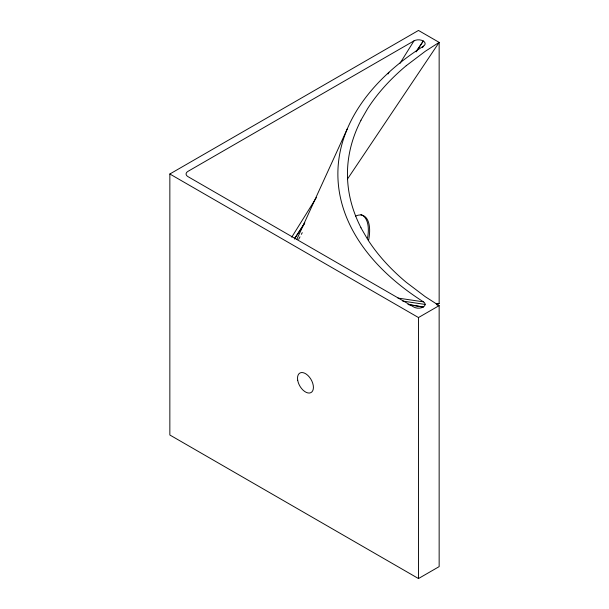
<?xml version="1.0" encoding="UTF-8"?>
<svg xmlns="http://www.w3.org/2000/svg" width="609" height="609" viewBox="0 0 609 609"><rect width="100%" height="100%" fill="white"/><g stroke="black" fill="none" stroke-linecap="round" stroke-linejoin="round"><path stroke-width="0.91" d="M296.789 239.436L347.343 128.727M298.654 239.345L300.001 236.84M301.356 234.336L302.262 232.661M388.032 73.986L388.938 72.319M360.939 120.217L367.585 108.691A335.833 193.89 0 0 1 406.249 65.703M291.726 237.19L316.467 197.461M399.9 63.481L413.968 40.887A6.394 3.692 0 0 1 423.004 40.887M294.687 238.37L304.804 222.803M415.939 51.757L423.278 41.047A6.394 3.692 0 0 1 423.483 46.139A329.248 190.092 0 0 0 423.483 301.858A6.394 3.692 0 0 1 423.278 306.951L423.004 307.111A6.394 3.692 0 0 1 413.968 307.111L187.93 176.61A6.394 3.692 0 0 1 187.93 171.388L413.968 40.887M294.406 239.063L304.614 223.374M416.274 51.803L423.278 41.047M422.486 47.669L423.483 46.139M347.389 179.175L439.15 42.379L418.482 30.45L169.85 173.999L169.85 435.001L418.482 578.55L439.15 566.621L439.15 305.619L425.249 296.682L406.241 282.294A335.825 193.89 0 0 1 367.592 239.307L360.939 227.781M406.241 65.703L425.249 51.316L439.15 42.379L439.15 303.381L436.798 304.85M169.85 173.999L418.482 317.548L439.15 305.619L437.673 305.368M436.189 303.883L439.15 303.381M397.981 298.075L423.483 301.858M402.678 301.059L425.143 304.431M408.266 304.416L423.278 306.951M408.022 304.553L423.004 307.111M418.482 317.548L418.482 578.55M361.015 227.774A326.599 188.562 0 0 1 361.008 120.232M360.893 214.612A33.084 16.443 -66.1 0 1 367.562 237.997M355.557 216.088A33.114 15.446 -68.1 0 1 368.529 240.563M297.702 380.267A11.236 6.486 60 0 0 310.811 392.676A11.236 6.486 60 0 0 307.888 375.456A11.236 6.486 60 0 0 297.702 380.267"/></g></svg>
